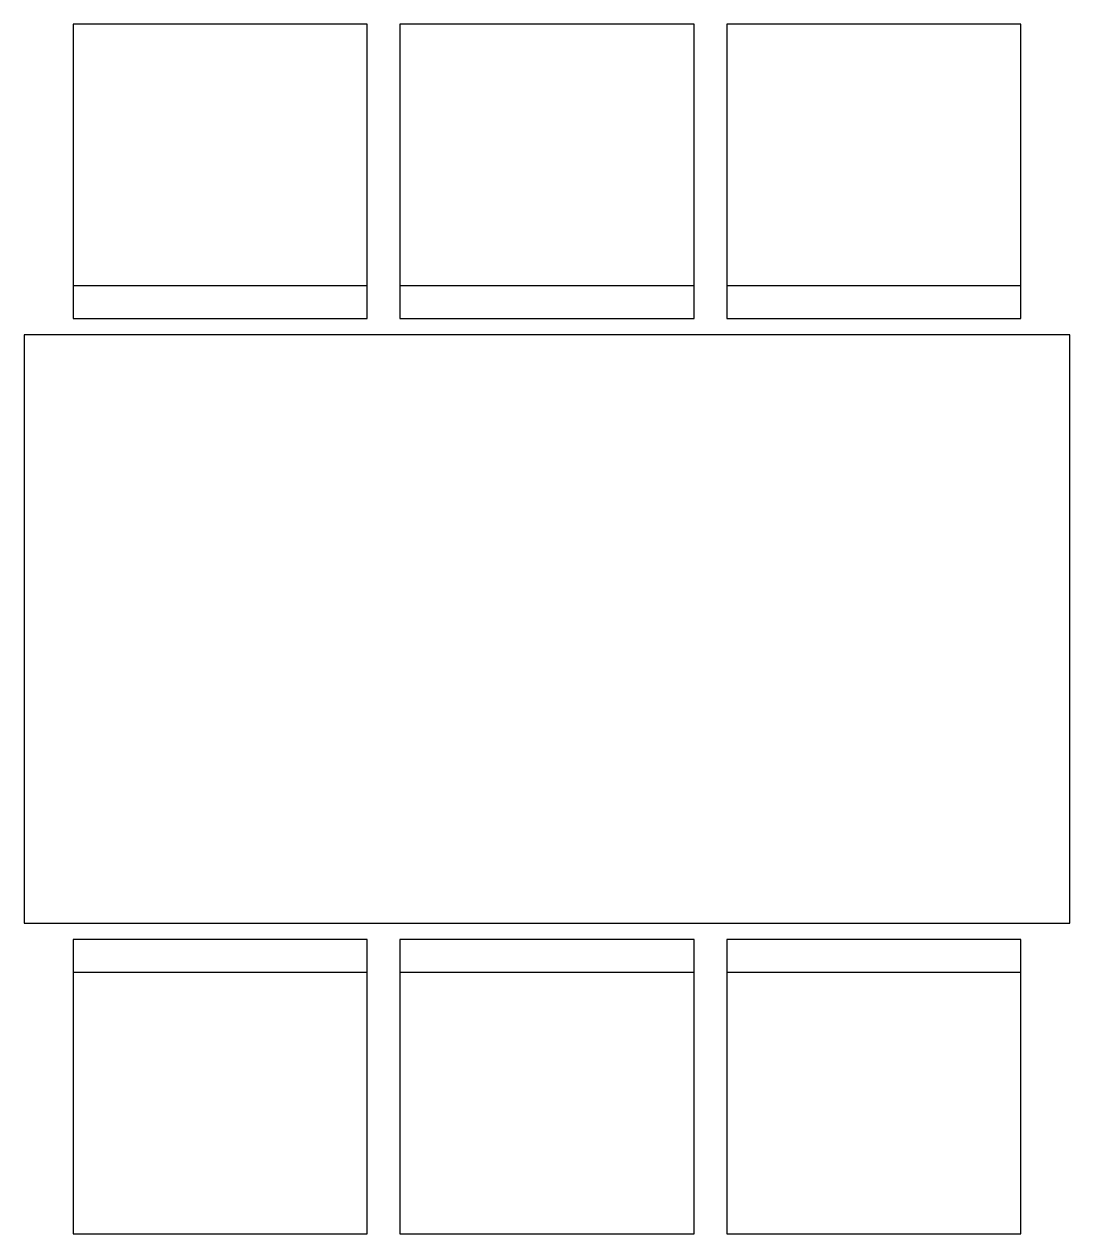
# Model space of a CAD drawing. Header units: metres. Extents: x -0.8 to 0.8, y -0.93 to 0.93.
import ezdxf

# ---------------------------------------------------------------- set-up
doc = ezdxf.new("R2010")
doc.units = ezdxf.units.M
doc.layers.add('XARCH-PLAN', color=2, linetype='Continuous')

# ---------------------------------------------------------------- blocks, each defined once
blk = doc.blocks.new('XA-Dining-Table-6')
for points in [[(-0.275, 0.925), (-0.725, 0.925), (-0.725, 0.475), (-0.275, 0.475)], [(0.225, 0.925), (-0.225, 0.925), (-0.225, 0.475), (0.225, 0.475)], [(0.725, 0.925), (0.275, 0.925), (0.275, 0.475), (0.725, 0.475)], [(-0.275, 0.525), (-0.725, 0.525), (-0.725, 0.475), (-0.275, 0.475)], [(0.225, 0.525), (-0.225, 0.525), (-0.225, 0.475), (0.225, 0.475)], [(0.725, 0.525), (0.275, 0.525), (0.275, 0.475), (0.725, 0.475)], [(-0.8, -0.45), (0.8, -0.45), (0.8, 0.45), (-0.8, 0.45)], [(-0.725, -0.925), (-0.275, -0.925), (-0.275, -0.475), (-0.725, -0.475)], [(-0.725, -0.525), (-0.275, -0.525), (-0.275, -0.475), (-0.725, -0.475)], [(-0.225, -0.925), (0.225, -0.925), (0.225, -0.475), (-0.225, -0.475)], [(-0.225, -0.525), (0.225, -0.525), (0.225, -0.475), (-0.225, -0.475)], [(0.275, -0.925), (0.725, -0.925), (0.725, -0.475), (0.275, -0.475)], [(0.275, -0.525), (0.725, -0.525), (0.725, -0.475), (0.275, -0.475)]]:
    blk.add_lwpolyline(points, close=True)

msp = doc.modelspace()

# ---------------------------------------------------------------- block references
at = {"layer": 'XARCH-PLAN'}
msp.add_blockref('XA-Dining-Table-6', (0, 0), dxfattribs=at)

doc.saveas('drawing.dxf')
